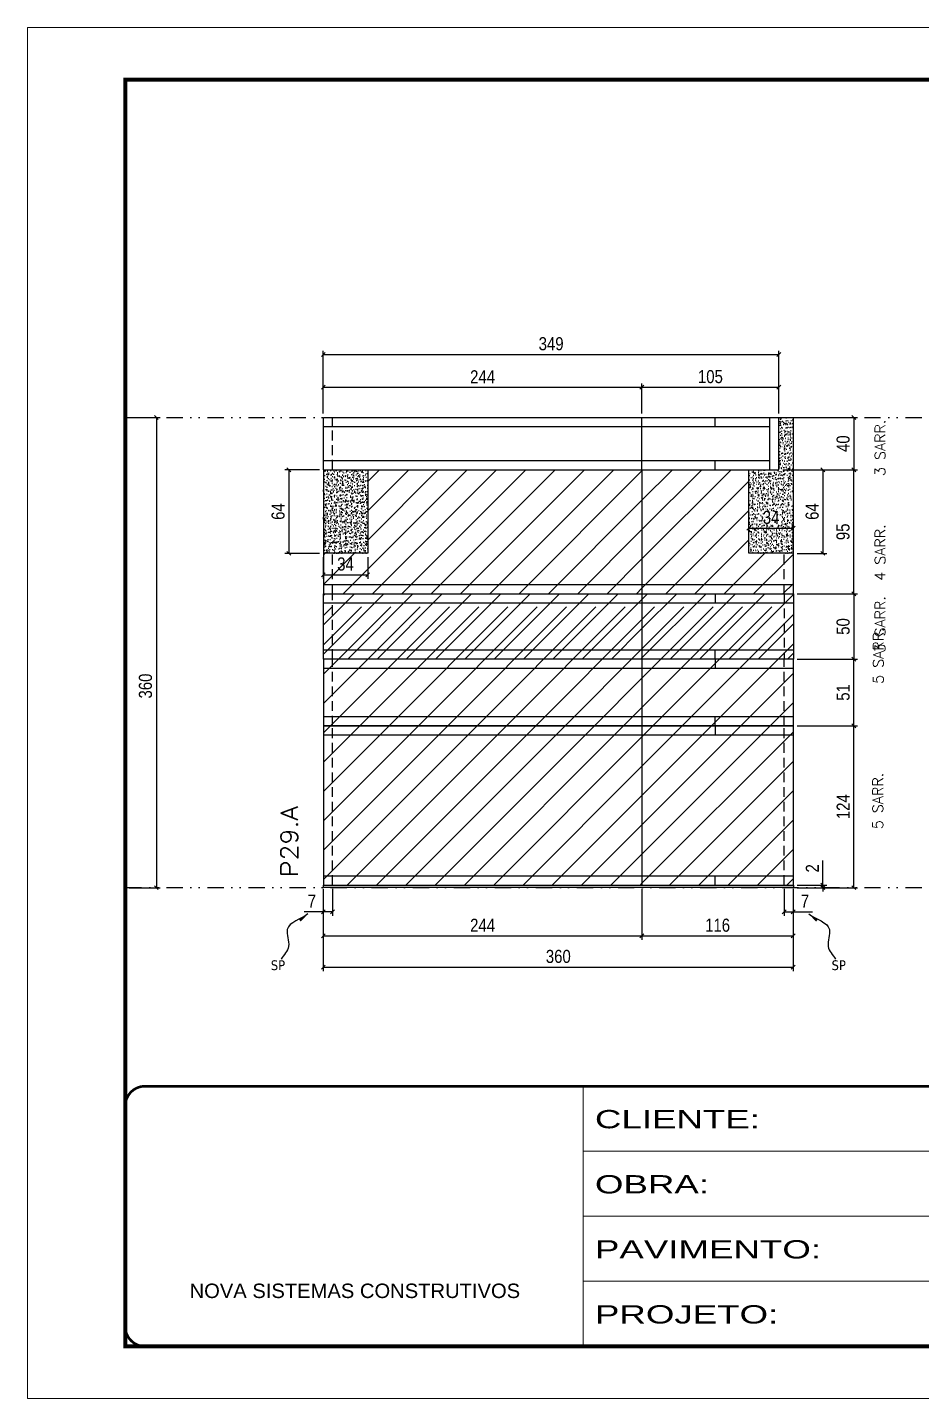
# Model space of a CAD drawing. Extents: x 2949 to 9203, y -16089 to 12527.
# Drawn here: x 6119 to 6804, y -8049 to -6999 of the extents above; entities that cross this region are included whole.
import ezdxf

# ---------------------------------------------------------------- set-up
doc = ezdxf.new("R2010")
doc.units = 0
for name, pattern in [('CONTINUO', [0]), ('DASHED', [0.75, 0.5, -0.25]), ('DIVIDE2', [0.625, 0.25, -0.125, 0, -0.125, 0, -0.125]), ('HIDDEN', [0.375, 0.25, -0.125])]:
    doc.linetypes.add(name, pattern=pattern)
for name, color, linetype in [('COTA', 241, 'Continuous'), ('cotas', 4, 'Continuous'), ('Nível', 160, 'Continuous'), ('Painéis', 200, 'Continuous'), ('SARR_2.2x7', 40, 'Continuous'), ('Sarrafo de Pressão', 42, 'HIDDEN'), ('texto', 7, 'Continuous')]:
    doc.layers.add(name, color=color, linetype=linetype)
for name, color, linetype, lineweight in [('Folhas', 255, 'Continuous', 9), ('Hachura', 251, 'Continuous', 9), ('SARRAFO DE PRESSAO', 251, 'DASHED', 9), ('Texto Seção', 7, 'Continuous', 15)]:
    doc.layers.add(name, color=color, linetype=linetype, lineweight=lineweight)
doc.styles.add('ARIAL', font='arial.ttf')
doc.styles.add('COTA TECNICA', font='techl___.ttf', dxfattribs={"height": 10})
doc.styles.add('COTA TECNICA-50', font='techl___.ttf', dxfattribs={"height": 10})
doc.styles.add('REGUA-120', font='ROMANS.shx', dxfattribs={"height": 15})
doc.styles.add('ROMANS', font='romans.shx')
doc.styles.get("Standard").update_dxf_attribs({"font": 'arial.ttf'})
doc.styles.add('Tecnologia', font='')
doc.styles.get('Tecnologia').set_extended_font_data('Forgotten Futurist')
doc.dimstyles.new('COTA PAINEL-50', dxfattribs={"dimtxt": 10, "dimasz": 3, "dimexe": 3, "dimexo": 3, "dimgap": 3, "dimtad": 1, "dimdec": 1, "dimzin": 12, "dimdsep": 46, "dimtxsty": 'COTA TECNICA-50', "dimblk1": 'OBLIQUE', "dimblk2": 'OBLIQUE', "dimsah": 1, "dimcen": 0.9, "dimclrd": 4, "dimclre": 4, "dimclrt": 240, "dimadec": 1, "dimazin": 3, "dimtfac": 1, "dimtdec": 1, "dimtmove": 0, "dimatfit": 3, "dimfxl": 1, "dimtolj": 1, "dimtzin": 12, "dimarcsym": 0})
doc.dimstyles.new('PAINEL', dxfattribs={"dimtxt": 10, "dimasz": 3, "dimexe": 3, "dimexo": 3, "dimgap": 3, "dimtad": 1, "dimdec": 1, "dimzin": 12, "dimdsep": 46, "dimtxsty": 'COTA TECNICA', "dimblk1": 'OBLIQUE', "dimblk2": 'OBLIQUE', "dimsah": 1, "dimcen": 0.9, "dimclrd": 4, "dimclre": 4, "dimclrt": 240, "dimadec": 1, "dimazin": 3, "dimtfac": 1, "dimtdec": 1, "dimtmove": 0, "dimatfit": 3, "dimfxl": 1, "dimtolj": 1, "dimtzin": 12, "dimarcsym": 0})
doc.dimstyles.get("Standard").update_dxf_attribs({"dimtxt": 0.18, "dimasz": 0.18, "dimexe": 0.18, "dimexo": 0.0625, "dimgap": 0.09, "dimtad": 0, "dimtih": 1, "dimtoh": 1, "dimdec": 4, "dimzin": 0, "dimdsep": 46, "dimtxsty": 'Standard', "dimcen": 0.09, "dimadec": 0, "dimazin": 0, "dimtfac": 1, "dimtdec": 4, "dimtofl": 0, "dimtmove": 0, "dimatfit": 3, "dimfxl": 1, "dimtolj": 1, "dimtzin": 0, "dimarcsym": 0})
pattern_1 = [(45, (-122901.967, -37644.947), (-11.2253202, 11.2253202), [])]
pattern_2 = [(45, (-122901.967, -37665.947), (-11.2253202, 11.2253202), [])]
pattern_3 = [(45, (0, -40), (-11.22532, 11.22532), [])]

# ---------------------------------------------------------------- blocks, each defined once
blk = doc.blocks.new('9999999999')
at = {"color": 30, "linetype": 'CONTINUO'}
for p, q in [((98564.6, 34230.2), (98564.6, 34429.4)), ((98564.6, 34379.6), (99584, 34379.6)), ((98564.6, 34329.8), (99488, 34329.8)), ((98564.6, 34280), (99488, 34280))]:
    blk.add_line(p, q, dxfattribs=at)
at = {"color": 30, "linetype": 'CONTINUO', "const_width": 2}
blk.add_lwpolyline([(99584, 34230.2), (99584, 34414.4, 0.414214), (99569, 34429.4), (98229, 34429.4, 0.414214), (98214, 34414.4), (98214, 34245.2, 0.414214), (98229, 34230.2), (99584, 34230.2)], format="xyb", dxfattribs=at)
at = {"layer": 'Folhas'}
blk.add_lwpolyline([(98139, 34190.2), (99624, 34190.2), (99624, 35240.2), (98139, 35240.2)], close=True, dxfattribs=at)
at = {"layer": 'Folhas', "color": 30, "const_width": 3}
blk.add_lwpolyline([(98214, 34230.2), (99584, 34230.2), (99584, 35200.2), (98214, 35200.2)], close=True, dxfattribs=at)
at = {"color": 7, "linetype": 'Continuous', "ltscale": 5, "style": 'ARIAL'}
blk.add_text('NOVA SISTEMAS CONSTRUTIVOS', height=11.059, dxfattribs=at).set_placement((98263.2, 34267.2))
at = {"layer": 'Folhas', "color": 7, "style": 'Tecnologia', "width": 1.5}
for s, p in [('CLIENTE:', (98573.7, 34397.2)), ('OBRA:', (98573.7, 34347.3)), ('PAVIMENTO:', (98573.7, 34297.5)), ('PROJETO:', (98573.7, 34247.7))]:
    blk.add_text(s, height=14, dxfattribs=at).set_placement(p)
blk = doc.blocks.new('_Oblique')
at = {"color": 0, "linetype": 'ByBlock', "lineweight": -2}
blk.add_line((-0.5, -0.5), (0.5, 0.5), dxfattribs=at)
blk = doc.blocks.new('*D2416')
at = {"layer": 'cotas', "color": 4, "linetype": 'ByBlock', "lineweight": -2, "transparency": 16777216}
for p, q in [((6197, -7297.8), (6220.8, -7297.8)), ((6217.8, -7297.8), (6217.8, -7657.8)), ((6197, -7657.8), (6220.8, -7657.8))]:
    blk.add_line(p, q, dxfattribs=at)
at = {"layer": 'Defpoints', "color": 0, "linetype": 'ByBlock', "transparency": 16777216}
for p in [(6194, -7297.8), (6194, -7657.8), (6217.8, -7657.8)]:
    blk.add_point(p, dxfattribs=at)
at = {"layer": 'cotas', "color": 4, "linetype": 'ByBlock', "lineweight": -2, "transparency": 16777216, "xscale": 3, "yscale": 3, "zscale": 3}
for p, rotation in [((6217.8, -7297.8), 90), ((6217.8, -7657.8), 270)]:
    blk.add_blockref('_Oblique', p, dxfattribs=dict(at, rotation=rotation))
at = {"layer": 'cotas', "color": 240, "linetype": 'ByBlock', "transparency": 16777216, "insert": (6209.5, -7503.4), "char_height": 10, "attachment_point": 5, "rotation": 90, "style": 'COTA TECNICA'}
blk.add_mtext('\\A1;360', dxfattribs=at)
blk = doc.blocks.new('*D2417')
at = {"layer": 'COTA', "color": 4, "lineweight": -2, "transparency": 16777216}
for p, q in [((6345.7, -7658.8), (6345.7, -7721.7)), ((6705.7, -7658.8), (6705.7, -7721.7)), ((6345.7, -7718.7), (6705.7, -7718.7))]:
    blk.add_line(p, q, dxfattribs=at)
at = {"layer": 'Defpoints', "color": 0, "transparency": 16777216}
for p in [(6345.7, -7655.8), (6705.7, -7655.8), (6705.7, -7718.7)]:
    blk.add_point(p, dxfattribs=at)
at = {"layer": 'COTA', "color": 4, "lineweight": -2, "transparency": 16777216, "xscale": 3, "yscale": 3, "zscale": 3, "rotation": 180}
blk.add_blockref('_Oblique', (6345.7, -7718.7), dxfattribs=at)
at = {"layer": 'COTA', "color": 4, "lineweight": -2, "transparency": 16777216, "xscale": 3, "yscale": 3, "zscale": 3}
blk.add_blockref('_Oblique', (6705.7, -7718.7), dxfattribs=at)
at = {"layer": 'COTA', "color": 240, "transparency": 16777216, "insert": (6525.7, -7710.5), "char_height": 10, "attachment_point": 5, "style": 'COTA TECNICA'}
blk.add_mtext('\\A1;360', dxfattribs=at)
blk = doc.blocks.new('*D2418')
at = {"layer": 'COTA', "color": 4, "lineweight": -2, "transparency": 16777216}
for p, q in [((6345.7, -7660.8), (6345.7, -7679.3)), ((6352.7, -7658.8), (6352.7, -7679.3)), ((6345.7, -7676.3), (6331, -7676.3)), ((6352.7, -7676.3), (6345.7, -7676.3))]:
    blk.add_line(p, q, dxfattribs=at)
at = {"layer": 'Defpoints', "color": 0, "transparency": 16777216}
for p in [(6345.7, -7657.8), (6352.7, -7655.8), (6345.7, -7676.3)]:
    blk.add_point(p, dxfattribs=at)
at = {"layer": 'COTA', "color": 4, "lineweight": -2, "transparency": 16777216, "xscale": 3, "yscale": 3, "zscale": 3, "rotation": 180}
blk.add_blockref('_Oblique', (6345.7, -7676.3), dxfattribs=at)
at = {"layer": 'COTA', "color": 4, "lineweight": -2, "transparency": 16777216, "xscale": 3, "yscale": 3, "zscale": 3}
blk.add_blockref('_Oblique', (6352.7, -7676.3), dxfattribs=at)
at = {"layer": 'COTA', "color": 240, "transparency": 16777216, "insert": (6336.9, -7668.2), "char_height": 10, "attachment_point": 5, "style": 'COTA TECNICA-50'}
blk.add_mtext('\\A1;7', dxfattribs=at)
blk = doc.blocks.new('*D2419')
at = {"layer": 'COTA', "color": 4, "lineweight": -2, "transparency": 16777216}
for p, q in [((6698.7, -7658.8), (6698.7, -7679.3)), ((6705.7, -7660.8), (6705.7, -7679.3)), ((6698.7, -7676.3), (6705.7, -7676.3)), ((6705.7, -7676.3), (6720.5, -7676.3))]:
    blk.add_line(p, q, dxfattribs=at)
at = {"layer": 'Defpoints', "color": 0, "transparency": 16777216}
for p in [(6698.7, -7655.8), (6705.7, -7657.8), (6705.7, -7676.3)]:
    blk.add_point(p, dxfattribs=at)
at = {"layer": 'COTA', "color": 4, "lineweight": -2, "transparency": 16777216, "xscale": 3, "yscale": 3, "zscale": 3, "rotation": 180}
blk.add_blockref('_Oblique', (6698.7, -7676.3), dxfattribs=at)
at = {"layer": 'COTA', "color": 4, "lineweight": -2, "transparency": 16777216, "xscale": 3, "yscale": 3, "zscale": 3}
blk.add_blockref('_Oblique', (6705.7, -7676.3), dxfattribs=at)
at = {"layer": 'COTA', "color": 240, "transparency": 16777216, "insert": (6714.6, -7668.2), "char_height": 10, "attachment_point": 5, "style": 'COTA TECNICA-50'}
blk.add_mtext('\\A1;7', dxfattribs=at)
blk = doc.blocks.new('*D2420')
at = {"layer": 'COTA', "color": 4, "lineweight": -2, "transparency": 16777216}
for p, q in [((6708.7, -7533.8), (6755, -7533.8)), ((6752, -7657.8), (6752, -7533.8)), ((6708.7, -7657.8), (6755, -7657.8))]:
    blk.add_line(p, q, dxfattribs=at)
at = {"layer": 'Defpoints', "color": 0, "transparency": 16777216}
for p in [(6705.7, -7533.8), (6752, -7533.8), (6705.7, -7657.8)]:
    blk.add_point(p, dxfattribs=at)
at = {"layer": 'COTA', "color": 4, "lineweight": -2, "transparency": 16777216, "xscale": 3, "yscale": 3, "zscale": 3}
for p, rotation in [((6752, -7533.8), 90), ((6752, -7657.8), 270)]:
    blk.add_blockref('_Oblique', p, dxfattribs=dict(at, rotation=rotation))
at = {"layer": 'COTA', "color": 240, "transparency": 16777216, "insert": (6743.9, -7595.8), "char_height": 10, "attachment_point": 5, "rotation": 90, "style": 'COTA TECNICA-50'}
blk.add_mtext('\\A1;124', dxfattribs=at)
blk = doc.blocks.new('*D2421')
at = {"layer": 'COTA', "color": 4, "lineweight": -2, "transparency": 16777216}
for p, q in [((6728.3, -7655.8), (6728.3, -7637)), ((6708.7, -7655.8), (6731.3, -7655.8)), ((6708.7, -7657.8), (6731.3, -7657.8)), ((6728.3, -7657.8), (6728.3, -7655.8)), ((6728.3, -7657.8), (6728.3, -7660.8))]:
    blk.add_line(p, q, dxfattribs=at)
at = {"layer": 'Defpoints', "color": 0, "transparency": 16777216}
for p in [(6705.7, -7655.8), (6705.7, -7657.8), (6728.3, -7657.8)]:
    blk.add_point(p, dxfattribs=at)
at = {"layer": 'COTA', "color": 4, "lineweight": -2, "transparency": 16777216, "xscale": 3, "yscale": 3, "zscale": 3}
for p, rotation in [((6728.3, -7655.8), 270), ((6728.3, -7657.8), 90)]:
    blk.add_blockref('_Oblique', p, dxfattribs=dict(at, rotation=rotation))
at = {"layer": 'COTA', "color": 240, "transparency": 16777216, "insert": (6720.3, -7643), "char_height": 10, "attachment_point": 5, "rotation": 90, "style": 'COTA TECNICA-50'}
blk.add_mtext('\\A1;2', dxfattribs=at)
blk = doc.blocks.new('*D2422')
at = {"layer": 'COTA', "color": 4, "linetype": 'ByBlock', "lineweight": -2, "transparency": 16777216}
for p, q in [((6708.7, -7482.8), (6755, -7482.8)), ((6752, -7533.8), (6752, -7482.8)), ((6708.7, -7533.8), (6755, -7533.8))]:
    blk.add_line(p, q, dxfattribs=at)
at = {"layer": 'Defpoints', "color": 0, "linetype": 'ByBlock', "transparency": 16777216}
for p in [(6705.7, -7482.8), (6752, -7482.8), (6705.7, -7533.8)]:
    blk.add_point(p, dxfattribs=at)
at = {"layer": 'COTA', "color": 4, "linetype": 'ByBlock', "lineweight": -2, "transparency": 16777216, "xscale": 3, "yscale": 3, "zscale": 3}
for p, rotation in [((6752, -7482.8), 90), ((6752, -7533.8), 270)]:
    blk.add_blockref('_Oblique', p, dxfattribs=dict(at, rotation=rotation))
at = {"layer": 'COTA', "color": 240, "linetype": 'ByBlock', "transparency": 16777216, "insert": (6743.9, -7508.3), "char_height": 10, "attachment_point": 5, "rotation": 90, "style": 'COTA TECNICA'}
blk.add_mtext('\\A1;51', dxfattribs=at)
blk = doc.blocks.new('*D2423')
at = {"layer": 'COTA', "color": 4, "linetype": 'ByBlock', "lineweight": -2, "transparency": 16777216}
for p, q in [((6708.7, -7337.8), (6731.3, -7337.8)), ((6728.3, -7337.8), (6728.3, -7401.8)), ((6708.7, -7401.8), (6731.3, -7401.8))]:
    blk.add_line(p, q, dxfattribs=at)
at = {"layer": 'Defpoints', "color": 0, "linetype": 'ByBlock', "transparency": 16777216}
for p in [(6705.7, -7337.8), (6705.7, -7401.8), (6728.3, -7401.8)]:
    blk.add_point(p, dxfattribs=at)
at = {"layer": 'COTA', "color": 4, "linetype": 'ByBlock', "lineweight": -2, "transparency": 16777216, "xscale": 3, "yscale": 3, "zscale": 3}
for p, rotation in [((6728.3, -7337.8), 90), ((6728.3, -7401.8), 270)]:
    blk.add_blockref('_Oblique', p, dxfattribs=dict(at, rotation=rotation))
at = {"layer": 'COTA', "color": 240, "linetype": 'ByBlock', "transparency": 16777216, "insert": (6720.2, -7369.8), "char_height": 10, "attachment_point": 5, "rotation": 90, "style": 'COTA TECNICA'}
blk.add_mtext('\\A1;64', dxfattribs=at)
blk = doc.blocks.new('*D2451')
at = {"layer": 'COTA', "color": 4, "linetype": 'ByBlock', "lineweight": -2, "transparency": 16777216}
for p, q in [((6708.7, -7337.8), (6755, -7337.8)), ((6752, -7432.8), (6752, -7337.8)), ((6708.7, -7432.8), (6755, -7432.8))]:
    blk.add_line(p, q, dxfattribs=at)
at = {"layer": 'Defpoints', "color": 0, "linetype": 'ByBlock', "transparency": 16777216}
for p in [(6705.7, -7337.8), (6752, -7337.8), (6705.7, -7432.8)]:
    blk.add_point(p, dxfattribs=at)
at = {"layer": 'COTA', "color": 4, "linetype": 'ByBlock', "lineweight": -2, "transparency": 16777216, "xscale": 3, "yscale": 3, "zscale": 3}
for p, rotation in [((6752, -7337.8), 90), ((6752, -7432.8), 270)]:
    blk.add_blockref('_Oblique', p, dxfattribs=dict(at, rotation=rotation))
at = {"layer": 'COTA', "color": 240, "linetype": 'ByBlock', "transparency": 16777216, "insert": (6743.8, -7385.3), "char_height": 10, "attachment_point": 5, "rotation": 90, "style": 'COTA TECNICA'}
blk.add_mtext('\\A1;95', dxfattribs=at)
blk = doc.blocks.new('*D2452')
at = {"layer": 'COTA', "color": 4, "linetype": 'ByBlock', "lineweight": -2, "transparency": 16777216}
for p, q in [((6342.7, -7337.8), (6316.2, -7337.8)), ((6319.2, -7337.8), (6319.2, -7401.8)), ((6342.7, -7401.8), (6316.2, -7401.8))]:
    blk.add_line(p, q, dxfattribs=at)
at = {"layer": 'Defpoints', "color": 0, "linetype": 'ByBlock', "transparency": 16777216}
for p in [(6345.7, -7337.8), (6319.2, -7401.8), (6345.7, -7401.8)]:
    blk.add_point(p, dxfattribs=at)
at = {"layer": 'COTA', "color": 4, "linetype": 'ByBlock', "lineweight": -2, "transparency": 16777216, "xscale": 3, "yscale": 3, "zscale": 3}
for p, rotation in [((6319.2, -7337.8), 90), ((6319.2, -7401.8), 270)]:
    blk.add_blockref('_Oblique', p, dxfattribs=dict(at, rotation=rotation))
at = {"layer": 'COTA', "color": 240, "linetype": 'ByBlock', "transparency": 16777216, "insert": (6311.1, -7369.8), "char_height": 10, "attachment_point": 5, "rotation": 90, "style": 'COTA TECNICA'}
blk.add_mtext('\\A1;64', dxfattribs=at)
blk = doc.blocks.new('*D2463')
at = {"layer": 'COTA', "color": 4, "linetype": 'ByBlock', "lineweight": -2, "transparency": 16777216}
for p, q in [((6345.7, -7658.8), (6345.7, -7697.7)), ((6589.7, -7658.8), (6589.7, -7697.7)), ((6345.7, -7694.7), (6589.7, -7694.7))]:
    blk.add_line(p, q, dxfattribs=at)
at = {"layer": 'Defpoints', "color": 0, "linetype": 'ByBlock', "transparency": 16777216}
for p in [(6345.7, -7655.8), (6589.7, -7655.8), (6589.7, -7694.7)]:
    blk.add_point(p, dxfattribs=at)
at = {"layer": 'COTA', "color": 4, "linetype": 'ByBlock', "lineweight": -2, "transparency": 16777216, "xscale": 3, "yscale": 3, "zscale": 3, "rotation": 180}
blk.add_blockref('_Oblique', (6345.7, -7694.7), dxfattribs=at)
at = {"layer": 'COTA', "color": 4, "linetype": 'ByBlock', "lineweight": -2, "transparency": 16777216, "xscale": 3, "yscale": 3, "zscale": 3}
blk.add_blockref('_Oblique', (6589.7, -7694.7), dxfattribs=at)
at = {"layer": 'COTA', "color": 240, "linetype": 'ByBlock', "transparency": 16777216, "insert": (6467.7, -7686.6), "char_height": 10, "attachment_point": 5, "style": 'COTA TECNICA'}
blk.add_mtext('\\A1;244', dxfattribs=at)
blk = doc.blocks.new('*D2464')
at = {"layer": 'COTA', "color": 4, "linetype": 'ByBlock', "lineweight": -2, "transparency": 16777216}
for p, q in [((6589.7, -7658.8), (6589.7, -7697.7)), ((6705.7, -7658.8), (6705.7, -7697.7)), ((6589.7, -7694.7), (6705.7, -7694.7))]:
    blk.add_line(p, q, dxfattribs=at)
at = {"layer": 'Defpoints', "color": 0, "linetype": 'ByBlock', "transparency": 16777216}
for p in [(6589.7, -7655.8), (6705.7, -7655.8), (6705.7, -7694.7)]:
    blk.add_point(p, dxfattribs=at)
at = {"layer": 'COTA', "color": 4, "linetype": 'ByBlock', "lineweight": -2, "transparency": 16777216, "xscale": 3, "yscale": 3, "zscale": 3, "rotation": 180}
blk.add_blockref('_Oblique', (6589.7, -7694.7), dxfattribs=at)
at = {"layer": 'COTA', "color": 4, "linetype": 'ByBlock', "lineweight": -2, "transparency": 16777216, "xscale": 3, "yscale": 3, "zscale": 3}
blk.add_blockref('_Oblique', (6705.7, -7694.7), dxfattribs=at)
at = {"layer": 'COTA', "color": 240, "linetype": 'ByBlock', "transparency": 16777216, "insert": (6647.7, -7686.6), "char_height": 10, "attachment_point": 5, "style": 'COTA TECNICA'}
blk.add_mtext('\\A1;116', dxfattribs=at)
blk = doc.blocks.new('*D2433')
at = {"layer": 'COTA', "color": 4, "linetype": 'ByBlock', "lineweight": -2, "transparency": 16777216}
for p, q in [((6671.7, -7398.8), (6671.7, -7379.5)), ((6705.7, -7398.8), (6705.7, -7379.5)), ((6671.7, -7382.5), (6705.7, -7382.5))]:
    blk.add_line(p, q, dxfattribs=at)
at = {"layer": 'Defpoints', "color": 0, "linetype": 'ByBlock', "transparency": 16777216}
for p in [(6705.7, -7382.5), (6671.7, -7401.8), (6705.7, -7401.8)]:
    blk.add_point(p, dxfattribs=at)
at = {"layer": 'COTA', "color": 4, "linetype": 'ByBlock', "lineweight": -2, "transparency": 16777216, "xscale": 3, "yscale": 3, "zscale": 3, "rotation": 180}
blk.add_blockref('_Oblique', (6671.7, -7382.5), dxfattribs=at)
at = {"layer": 'COTA', "color": 4, "linetype": 'ByBlock', "lineweight": -2, "transparency": 16777216, "xscale": 3, "yscale": 3, "zscale": 3}
blk.add_blockref('_Oblique', (6705.7, -7382.5), dxfattribs=at)
at = {"layer": 'COTA', "color": 240, "linetype": 'ByBlock', "transparency": 16777216, "insert": (6688.7, -7374.3), "char_height": 10, "attachment_point": 5, "style": 'COTA TECNICA'}
blk.add_mtext('\\A1;34', dxfattribs=at)
blk = doc.blocks.new('*D2459')
at = {"layer": 'COTA', "color": 4, "lineweight": -2, "transparency": 16777216}
for p, q in [((6708.7, -7432.8), (6755, -7432.8)), ((6752, -7432.8), (6752, -7482.8)), ((6708.7, -7482.8), (6755, -7482.8))]:
    blk.add_line(p, q, dxfattribs=at)
at = {"layer": 'Defpoints', "color": 0, "transparency": 16777216}
for p in [(6705.7, -7432.8), (6705.7, -7482.8), (6752, -7482.8)]:
    blk.add_point(p, dxfattribs=at)
at = {"layer": 'COTA', "color": 4, "lineweight": -2, "transparency": 16777216, "xscale": 3, "yscale": 3, "zscale": 3}
for p, rotation in [((6752, -7432.8), 90), ((6752, -7482.8), 270)]:
    blk.add_blockref('_Oblique', p, dxfattribs=dict(at, rotation=rotation))
at = {"layer": 'COTA', "color": 240, "transparency": 16777216, "insert": (6743.9, -7457.8), "char_height": 10, "attachment_point": 5, "rotation": 90, "style": 'COTA TECNICA'}
blk.add_mtext('\\A1;50', dxfattribs=at)
blk = doc.blocks.new('*D3342')
at = {"layer": 'COTA', "color": 4, "lineweight": -2, "transparency": 16777216}
for p, q in [((6708.7, -7297.8), (6755, -7297.8)), ((6752, -7297.8), (6752, -7337.8)), ((6697.7, -7337.8), (6755, -7337.8))]:
    blk.add_line(p, q, dxfattribs=at)
at = {"layer": 'Defpoints', "color": 0, "transparency": 16777216}
for p in [(6705.7, -7297.8), (6694.7, -7337.8), (6752, -7337.8)]:
    blk.add_point(p, dxfattribs=at)
at = {"layer": 'COTA', "color": 4, "lineweight": -2, "transparency": 16777216, "xscale": 3, "yscale": 3, "zscale": 3}
for p, rotation in [((6752, -7297.8), 90), ((6752, -7337.8), 270)]:
    blk.add_blockref('_Oblique', p, dxfattribs=dict(at, rotation=rotation))
at = {"layer": 'COTA', "color": 240, "transparency": 16777216, "insert": (6743.9, -7317.8), "char_height": 10, "attachment_point": 5, "rotation": 90, "style": 'COTA TECNICA-50'}
blk.add_mtext('\\A1;40', dxfattribs=at)
blk = doc.blocks.new('*D3343')
at = {"layer": 'COTA', "color": 4, "lineweight": -2, "transparency": 16777216}
for p, q in [((6345.7, -7404.8), (6345.7, -7421.2)), ((6379.7, -7404.8), (6379.7, -7421.2)), ((6345.7, -7418.2), (6379.7, -7418.2))]:
    blk.add_line(p, q, dxfattribs=at)
at = {"layer": 'Defpoints', "color": 0, "transparency": 16777216}
for p in [(6345.7, -7401.8), (6379.7, -7401.8), (6379.7, -7418.2)]:
    blk.add_point(p, dxfattribs=at)
at = {"layer": 'COTA', "color": 4, "lineweight": -2, "transparency": 16777216, "xscale": 3, "yscale": 3, "zscale": 3, "rotation": 180}
blk.add_blockref('_Oblique', (6345.7, -7418.2), dxfattribs=at)
at = {"layer": 'COTA', "color": 4, "lineweight": -2, "transparency": 16777216, "xscale": 3, "yscale": 3, "zscale": 3}
blk.add_blockref('_Oblique', (6379.7, -7418.2), dxfattribs=at)
at = {"layer": 'COTA', "color": 240, "transparency": 16777216, "insert": (6362.7, -7410), "char_height": 10, "attachment_point": 5, "style": 'COTA TECNICA-50'}
blk.add_mtext('\\A1;34', dxfattribs=at)
blk = doc.blocks.new('*D3344')
at = {"layer": 'COTA', "color": 4, "lineweight": -2, "transparency": 16777216}
for p, q in [((6589.7, -7294.8), (6589.7, -7271.6)), ((6589.7, -7274.6), (6694.7, -7274.6)), ((6694.7, -7294.8), (6694.7, -7271.6))]:
    blk.add_line(p, q, dxfattribs=at)
at = {"layer": 'Defpoints', "color": 0, "transparency": 16777216}
for p in [(6694.7, -7274.6), (6589.7, -7297.8), (6694.7, -7297.8)]:
    blk.add_point(p, dxfattribs=at)
at = {"layer": 'COTA', "color": 4, "lineweight": -2, "transparency": 16777216, "xscale": 3, "yscale": 3, "zscale": 3, "rotation": 180}
blk.add_blockref('_Oblique', (6589.7, -7274.6), dxfattribs=at)
at = {"layer": 'COTA', "color": 4, "lineweight": -2, "transparency": 16777216, "xscale": 3, "yscale": 3, "zscale": 3}
blk.add_blockref('_Oblique', (6694.7, -7274.6), dxfattribs=at)
at = {"layer": 'COTA', "color": 240, "transparency": 16777216, "insert": (6642.2, -7266.5), "char_height": 10, "attachment_point": 5, "style": 'COTA TECNICA-50'}
blk.add_mtext('\\A1;105', dxfattribs=at)
blk = doc.blocks.new('*D3345')
at = {"layer": 'COTA', "color": 4, "lineweight": -2, "transparency": 16777216}
for p, q in [((6345.7, -7294.8), (6345.7, -7271.6)), ((6345.7, -7274.6), (6589.7, -7274.6)), ((6589.7, -7294.8), (6589.7, -7271.6))]:
    blk.add_line(p, q, dxfattribs=at)
at = {"layer": 'Defpoints', "color": 0, "transparency": 16777216}
for p in [(6589.7, -7274.6), (6345.7, -7297.8), (6589.7, -7297.8)]:
    blk.add_point(p, dxfattribs=at)
at = {"layer": 'COTA', "color": 4, "lineweight": -2, "transparency": 16777216, "xscale": 3, "yscale": 3, "zscale": 3, "rotation": 180}
blk.add_blockref('_Oblique', (6345.7, -7274.6), dxfattribs=at)
at = {"layer": 'COTA', "color": 4, "lineweight": -2, "transparency": 16777216, "xscale": 3, "yscale": 3, "zscale": 3}
blk.add_blockref('_Oblique', (6589.7, -7274.6), dxfattribs=at)
at = {"layer": 'COTA', "color": 240, "transparency": 16777216, "insert": (6467.7, -7266.6), "char_height": 10, "attachment_point": 5, "style": 'COTA TECNICA-50'}
blk.add_mtext('\\A1;244', dxfattribs=at)
blk = doc.blocks.new('*D3346')
at = {"layer": 'COTA', "color": 4, "lineweight": -2, "transparency": 16777216}
for p, q in [((6345.7, -7294.8), (6345.7, -7246.6)), ((6345.7, -7249.6), (6694.7, -7249.6)), ((6694.7, -7294.8), (6694.7, -7246.6))]:
    blk.add_line(p, q, dxfattribs=at)
at = {"layer": 'Defpoints', "color": 0, "transparency": 16777216}
for p in [(6694.7, -7249.6), (6345.7, -7297.8), (6694.7, -7297.8)]:
    blk.add_point(p, dxfattribs=at)
at = {"layer": 'COTA', "color": 4, "lineweight": -2, "transparency": 16777216, "xscale": 3, "yscale": 3, "zscale": 3, "rotation": 180}
blk.add_blockref('_Oblique', (6345.7, -7249.6), dxfattribs=at)
at = {"layer": 'COTA', "color": 4, "lineweight": -2, "transparency": 16777216, "xscale": 3, "yscale": 3, "zscale": 3}
blk.add_blockref('_Oblique', (6694.7, -7249.6), dxfattribs=at)
at = {"layer": 'COTA', "color": 240, "transparency": 16777216, "insert": (6520.2, -7241.3), "char_height": 10, "attachment_point": 5, "style": 'COTA TECNICA-50'}
blk.add_mtext('\\A1;349', dxfattribs=at)

msp = doc.modelspace()

# ---------------------------------------------------------------- hatches: boundary and pattern name
at = {"layer": 'COTA', "linetype": 'ByBlock'}
h = msp.add_hatch(dxfattribs=at)
h.set_pattern_fill('AR-CONC', color=256, scale=0.03)
h.set_pattern_definition([(50, (0, -40), (5.46554, -0.4781726), [0.5715, -6.2865]), (355, (0, -40), (-1.0573026, 5.7317054), [0.4572, -5.0292175]), (100.451445, (0.4555, -40.04), (4.4082374, 5.2535326), [0.4857003, -5.3427073]), (46.1842, (0, -38.476), (8.132371, -1.26127), [0.85725, -9.42975]), (96.63556, (0.678, -38.581), (7.122124, 7.422784), [0.728551, -8.014068]), (351.18415, (0, -38.476), (7.122124, 7.422784), [0.685799, -7.543792]), (21, (0.762, -38.857), (4.5484317, -3.067956), [0.5715, -6.2865]), (326, (0.762, -38.857), (1.854061, 5.525639), [0.4572, -5.0292]), (71.451445, (1.141, -39.1127), (6.4024926, 2.457683), [0.4857003, -5.342698]), (37.5, (0, -40), (0.0926581, 2.53665117), [0, -4.96824, 0, -5.1054, 0, -5.04825]), (7.5, (0, -40), (2.0045899, 3.00541724), [0, -2.91084, 0, -4.85394, 0, -1.92405]), (327.5, (-1.6993, -40), (4.06771786, -0.1718623), [0, -1.905, 0, -5.9436, 0, -7.8867]), (317.5, (-2.4613, -40), (4.4438754, 0.7627947), [0, -2.4765, 0, -3.94716, 0, -5.6007])])
h.paths.add_polyline_path([(6705.74, -7297.76), (6694.74, -7297.76), (6694.74, -7337.76), (6671.74, -7337.76), (6671.74, -7401.76), (6705.74, -7401.76)])
h.paths.add_polyline_path([(6677.96, -7384.02), (6699.85, -7384.02), (6699.85, -7363.44), (6677.96, -7363.44)], flags=24)
h = msp.add_hatch(dxfattribs=at)
h.set_pattern_fill('AR-CONC', color=256, scale=0.03)
h.set_pattern_definition([(50, (-122901.9665, -38819.522), (5.46554007, -0.47817257), [0.5715, -6.2865]), (355, (-122901.9665, -38819.522), (-1.05730264, 5.73170536), [0.4572, -5.02921753]), (100.4514447, (-122901.511, -38819.562), (4.40823741, 5.25353256), [0.48570026, -5.34270734]), (46.1842, (-122901.9665, -38817.998), (8.13237123, -1.26126984), [0.85725, -9.42975]), (96.6355576, (-122901.289, -38818.103), (7.122124, 7.42278374), [0.7285507, -8.01406824]), (351.184151, (-122901.9665, -38817.998), (7.122124, 7.42278374), [0.685799, -7.54379196]), (21, (-122901.2045, -38818.379), (4.54843174, -3.06795595), [0.5715, -6.2865]), (326, (-122901.2045, -38818.379), (1.85406085, 5.52563898), [0.4572, -5.0292]), (71.451445, (-122900.8255, -38818.6347), (6.40249258, 2.45768307), [0.48570026, -5.34269813]), (37.5, (-122901.9665, -38819.522), (0.092658098, 2.536651166), [0, -4.96824, 0, -5.1054, 0, -5.04825]), (7.5, (-122901.9665, -38819.522), (2.004589875, 3.005417245), [0, -2.91084, 0, -4.85394, 0, -1.92405]), (327.5, (-122903.6658, -38819.522), (4.067717855, -0.17186232), [0, -1.905, 0, -5.9436, 0, -7.8867]), (317.5, (-122904.4278, -38819.522), (4.44387544, 0.76279473), [0, -2.4765, 0, -3.94716, 0, -5.6007])])
h.paths.add_polyline_path([(6379.74, -7337.76), (6345.74, -7337.76), (6345.74, -7401.76), (6379.74, -7401.76)])
at = {"layer": 'Hachura', "linetype": 'ByBlock'}
h = msp.add_hatch(dxfattribs=at)
h.set_pattern_fill('ANSI31', color=256, scale=5)
h.set_pattern_definition(pattern_2)
h.paths.add_polyline_path([(6589.74, -7432.76), (6589.74, -7337.76), (6379.74, -7337.76), (6379.74, -7401.76), (6345.74, -7401.76), (6345.74, -7432.76)])
h = msp.add_hatch(dxfattribs=at)
h.set_pattern_fill('ANSI31', color=256, scale=5)
h.set_pattern_definition(pattern_2)
h.paths.add_polyline_path([(6671.74, -7337.76), (6589.74, -7337.76), (6589.74, -7432.76), (6705.74, -7432.76), (6705.74, -7401.76), (6671.74, -7401.76)])
at = {"layer": 'Hachura'}
h = msp.add_hatch(dxfattribs=at)
h.set_pattern_fill('ANSI31', color=256, scale=5)
h.set_pattern_definition(pattern_3)
h.paths.add_polyline_path([(6589.74, -7482.76), (6589.74, -7432.76), (6345.74, -7432.76), (6345.74, -7482.76)])
h = msp.add_hatch(dxfattribs=at)
h.set_pattern_fill('ANSI31', color=256, scale=5)
h.set_pattern_definition(pattern_3)
h.paths.add_polyline_path([(6589.74, -7432.76), (6589.74, -7482.76), (6705.74, -7482.76), (6705.74, -7432.76)])
at = {"layer": 'Hachura', "linetype": 'ByBlock'}
h = msp.add_hatch(dxfattribs=at)
h.set_pattern_fill('ANSI31', color=256, scale=5)
h.set_pattern_definition(pattern_1)
h.paths.add_polyline_path([(6345.74, -7442.76), (6345.74, -7533.76), (6589.74, -7533.76), (6589.74, -7442.76)])
h = msp.add_hatch(dxfattribs=at)
h.set_pattern_fill('ANSI31', color=256, scale=5)
h.set_pattern_definition(pattern_1)
h.paths.add_polyline_path([(6589.74, -7442.76), (6589.74, -7533.76), (6705.74, -7533.76), (6705.74, -7442.76)])
h = msp.add_hatch(dxfattribs=at)
h.set_pattern_fill('ANSI31', color=256, scale=5)
h.set_pattern_definition(pattern_1)
h.paths.add_polyline_path([(6345.74, -7533.76), (6345.74, -7655.76), (6589.74, -7655.76), (6589.74, -7533.76)])
h = msp.add_hatch(dxfattribs=at)
h.set_pattern_fill('ANSI31', color=256, scale=5)
h.set_pattern_definition(pattern_1)
h.paths.add_polyline_path([(6705.74, -7533.76), (6589.74, -7533.76), (6589.74, -7655.76), (6705.74, -7655.76)])

# ---------------------------------------------------------------- linework, layer by layer
at = {"layer": 'COTA', "linetype": 'ByBlock'}
for p, q in [((6694.74, -7297.76), (6705.74, -7297.76)), ((6705.74, -7401.76), (6705.74, -7297.76)), ((6345.74, -7337.76), (6345.74, -7401.76)), ((6345.74, -7337.76), (6379.74, -7337.76))]:
    msp.add_line(p, q, dxfattribs=at)
at = {"layer": 'Nível', "color": 4, "linetype": 'DIVIDE2', "ltscale": 50}
for p, q in [((6194.03, -7297.76), (7564.03, -7297.76)), ((6194.03, -7657.76), (7564.03, -7657.76))]:
    msp.add_line(p, q, dxfattribs=at)
at = {"layer": 'Painéis'}
for p, q in [((6345.74, -7337.76), (6345.74, -7297.76)), ((6345.74, -7297.76), (6589.74, -7297.76)), ((6589.74, -7337.76), (6589.74, -7297.76)), ((6589.74, -7297.76), (6694.74, -7297.76)), ((6694.74, -7337.76), (6694.74, -7297.76)), ((6345.74, -7337.76), (6694.74, -7337.76)), ((6379.74, -7337.76), (6379.74, -7401.76)), ((6589.74, -7337.76), (6589.74, -7655.76)), ((6671.74, -7401.76), (6671.74, -7337.76)), ((6379.74, -7401.76), (6345.74, -7401.76)), ((6345.74, -7401.76), (6345.74, -7432.76)), ((6705.74, -7401.76), (6671.74, -7401.76)), ((6705.74, -7432.76), (6705.74, -7401.76)), ((6345.74, -7432.76), (6705.74, -7432.76)), ((6345.74, -7432.76), (6705.74, -7432.76)), ((6345.74, -7482.76), (6345.74, -7432.76)), ((6705.74, -7432.76), (6705.74, -7482.76)), ((6345.74, -7482.76), (6345.74, -7533.76)), ((6705.74, -7482.76), (6345.74, -7482.76)), ((6705.74, -7533.76), (6705.74, -7482.76)), ((6705.74, -7533.76), (6345.74, -7533.76)), ((6345.74, -7533.76), (6345.74, -7655.76)), ((6345.74, -7533.76), (6705.74, -7533.76)), ((6705.74, -7655.76), (6705.74, -7533.76)), ((6345.74, -7655.76), (6705.74, -7655.76))]:
    msp.add_line(p, q, dxfattribs=at)
msp.add_lwpolyline([(6345.74, -7655.76), (6705.74, -7655.76), (6705.74, -7657.76), (6345.74, -7657.76)], close=True, dxfattribs=at)
at = {"layer": 'SARR_2.2x7'}
for p, q in [((6345.74, -7304.76), (6645.74, -7304.76)), ((6645.74, -7304.76), (6645.74, -7297.76)), ((6645.74, -7304.76), (6687.74, -7304.76)), ((6687.74, -7337.76), (6687.74, -7297.76)), ((6345.74, -7330.76), (6645.74, -7330.76)), ((6645.74, -7337.76), (6645.74, -7330.76)), ((6645.74, -7330.76), (6687.74, -7330.76)), ((6345.74, -7425.76), (6589.74, -7425.76)), ((6589.74, -7425.76), (6705.74, -7425.76)), ((6645.74, -7432.76), (6645.74, -7439.76)), ((6345.74, -7439.76), (6645.74, -7439.76)), ((6645.74, -7439.76), (6705.74, -7439.76)), ((6345.74, -7475.76), (6645.74, -7475.76)), ((6645.74, -7482.76), (6645.74, -7475.76)), ((6645.74, -7475.76), (6705.74, -7475.76)), ((6645.74, -7482.76), (6645.74, -7489.76)), ((6345.74, -7489.76), (6645.74, -7489.76)), ((6645.74, -7489.76), (6705.74, -7489.76)), ((6345.74, -7526.76), (6645.74, -7526.76)), ((6645.74, -7526.76), (6705.74, -7526.76)), ((6645.74, -7533.76), (6645.74, -7526.76)), ((6645.74, -7533.76), (6645.74, -7540.76)), ((6345.74, -7540.76), (6645.74, -7540.76)), ((6645.74, -7540.76), (6705.74, -7540.76)), ((6345.74, -7648.76), (6645.74, -7648.76)), ((6645.74, -7648.76), (6705.74, -7648.76)), ((6645.74, -7655.76), (6645.74, -7648.76))]:
    msp.add_line(p, q, dxfattribs=at)
at = {"layer": 'Sarrafo de Pressão', "ltscale": 30}
for p, q in [((6352.74, -7337.76), (6352.74, -7297.76)), ((6352.74, -7432.76), (6352.74, -7401.76)), ((6698.74, -7432.76), (6698.74, -7401.76)), ((6352.74, -7482.76), (6352.74, -7432.76)), ((6698.74, -7432.76), (6698.74, -7482.76)), ((6352.74, -7533.76), (6352.74, -7482.76)), ((6698.74, -7533.76), (6698.74, -7482.76)), ((6352.74, -7655.76), (6352.74, -7533.76)), ((6698.74, -7655.76), (6698.74, -7533.76))]:
    msp.add_line(p, q, dxfattribs=at)

# ---------------------------------------------------------------- block references
at = {"layer": 'SARRAFO DE PRESSAO', "color": 6, "linetype": 'ByBlock'}
msp.add_blockref('9999999999', (-92019.94, -42239.25), dxfattribs=at)

# ---------------------------------------------------------------- texts
at = {"layer": 'texto', "color": 0, "char_height": 7.5, "attachment_point": 5}
for insert in [(6310.97, -7717.25), (6740.52, -7717.25)]:
    msp.add_mtext('{\\fTahoma|b0|i0|c0|p34;\\C4;SP}', dxfattribs=dict(at, insert=insert))
at = {"layer": 'Texto Seção', "linetype": 'Continuous', "style": 'ROMANS'}
for s, p in [('3 SARR.', (6776.18, -7342.61)), ('4 SARR.', (6776.18, -7422.82)), ('3 SARR.', (6776.18, -7477.8)), ('5 SARR.', (6774.88, -7501.73)), ('5 SARR.', (6774.46, -7613.04))]:
    msp.add_text(s, height=8, rotation=90, dxfattribs=at).set_placement(p)
at = {"layer": 'Texto Seção', "style": 'REGUA-120', "width": 1.1}
msp.add_text('P29.A', height=13, rotation=90, dxfattribs=at).set_placement((6326.12, -7649.86))

# ---------------------------------------------------------------- dimensions: what is measured, and where the dimension line sits
at = {"layer": 'COTA'}
for base, p1, p2, picture, middle in [((6694.74, -7249.58), (6345.74, -7297.76), (6694.74, -7297.76), '*D3346', (6520.24, -7241.33)), ((6589.74, -7274.63), (6345.74, -7297.76), (6589.74, -7297.76), '*D3345', (6467.74, -7266.56)), ((6694.74, -7274.63), (6589.74, -7297.76), (6694.74, -7297.76), '*D3344', (6642.24, -7266.52)), ((6379.74, -7418.21), (6345.74, -7401.76), (6379.74, -7401.76), '*D3343', (6362.74, -7409.99)), ((6705.74, -7676.27), (6698.74, -7655.76), (6705.74, -7657.76), '*D2419', (6714.61, -7668.2))]:
    dim = msp.add_linear_dim(base=base, p1=p1, p2=p2, dimstyle='COTA PAINEL-50', dxfattribs=at)
    dim.commit()
    dim.dimension.update_dxf_attribs({"geometry": picture, "text_midpoint": middle})
for base, p1, p2, angle, dimstyle, picture, middle in [((6751.98, -7337.76), (6705.74, -7297.76), (6694.74, -7337.76), 90, 'COTA PAINEL-50', '*D3342', (6743.88, -7317.76)), ((6751.98, -7482.76), (6705.74, -7432.76), (6705.74, -7482.76), 90, 'PAINEL', '*D2459', (6743.87, -7457.76)), ((6751.98, -7533.76), (6705.74, -7657.76), (6705.74, -7533.76), 90, 'COTA PAINEL-50', '*D2420', (6743.91, -7595.76)), ((6345.74, -7676.27), (6352.74, -7655.76), (6345.74, -7657.76), 180, 'COTA PAINEL-50', '*D2418', (6336.88, -7668.2))]:
    dim = msp.add_linear_dim(base=base, p1=p1, p2=p2, angle=angle, dimstyle=dimstyle, dxfattribs=at)
    dim.commit()
    dim.dimension.update_dxf_attribs({"geometry": picture, "text_midpoint": middle})
at = {"layer": 'COTA', "linetype": 'ByBlock'}
for base, p1, p2, picture, middle in [((6319.21, -7401.76), (6345.74, -7337.76), (6345.74, -7401.76), '*D2452', (6311.11, -7369.76)), ((6751.98, -7337.76), (6705.74, -7432.76), (6705.74, -7337.76), '*D2451', (6743.84, -7385.26))]:
    dim = msp.add_linear_dim(base=base, p1=p1, p2=p2, angle=90, dimstyle='PAINEL', dxfattribs=at)
    dim.commit()
    dim.dimension.update_dxf_attribs({"geometry": picture, "text_midpoint": middle})
dim = msp.add_linear_dim(base=(6728.27, -7401.76), p1=(6705.74, -7337.76), p2=(6705.74, -7401.76), angle=90, dimstyle='PAINEL', dxfattribs=at)
dim.commit()
dim.dimension.update_dxf_attribs({"geometry": '*D2423', "text_midpoint": (6728.27, -7369.76), "dimtype": 160})
for base, p1, p2, picture, middle in [((6705.74, -7382.53), (6671.74, -7401.76), (6705.74, -7401.76), '*D2433', (6688.74, -7374.31)), ((6589.74, -7694.66), (6345.74, -7655.76), (6589.74, -7655.76), '*D2463', (6467.74, -7686.59))]:
    dim = msp.add_linear_dim(base=base, p1=p1, p2=p2, dimstyle='PAINEL', dxfattribs=at)
    dim.commit()
    dim.dimension.update_dxf_attribs({"geometry": picture, "text_midpoint": middle})
dim = msp.add_linear_dim(base=(6751.98, -7482.76), p1=(6705.74, -7533.76), p2=(6705.74, -7482.76), angle=90, dimstyle='PAINEL', override={"dimtmove": 1}, dxfattribs=at)
dim.commit()
dim.dimension.update_dxf_attribs({"geometry": '*D2422', "text_midpoint": (6743.87, -7508.26)})
at = {"layer": 'COTA'}
dim = msp.add_linear_dim(base=(6728.27, -7657.76), p1=(6705.74, -7655.76), p2=(6705.74, -7657.76), angle=90, dimstyle='COTA PAINEL-50', dxfattribs=at)
dim.commit()
dim.dimension.update_dxf_attribs({"geometry": '*D2421', "text_midpoint": (6728.27, -7643.01), "dimtype": 160})
dim = msp.add_linear_dim(base=(6705.74, -7718.68), p1=(6345.74, -7655.76), p2=(6705.74, -7655.76), dimstyle='PAINEL', override={"dimarcsym": 2}, dxfattribs=at)
dim.commit()
dim.dimension.update_dxf_attribs({"geometry": '*D2417', "text_midpoint": (6525.74, -7710.46)})
at = {"layer": 'COTA', "linetype": 'ByBlock'}
dim = msp.add_linear_dim(base=(6705.74, -7694.66), p1=(6589.74, -7655.76), p2=(6705.74, -7655.76), dimstyle='PAINEL', override={"dimtmove": 1}, dxfattribs=at)
dim.commit()
dim.dimension.update_dxf_attribs({"geometry": '*D2464', "text_midpoint": (6647.74, -7686.56)})
at = {"layer": 'cotas', "linetype": 'ByBlock'}
dim = msp.add_linear_dim(base=(6217.75, -7657.76), p1=(6194.03, -7297.76), p2=(6194.03, -7657.76), angle=90, dimstyle='PAINEL', dxfattribs=at)
dim.commit()
dim.dimension.update_dxf_attribs({"geometry": '*D2416', "text_midpoint": (6217.75, -7503.39), "dimtype": 160})

# ---------------------------------------------------------------- leaders
at = {"layer": 'COTA', "path_type": 1}
for points in [[(6333.91, -7677.94), (6318.13, -7689.77), (6319.05, -7702.78), (6313.5, -7712.56)], [(6717.57, -7677.94), (6733.36, -7689.77), (6732.43, -7702.78), (6737.98, -7712.56)]]:
    msp.add_leader(points, dimstyle='Standard', override={"dimasz": 8}, dxfattribs=at)

doc.saveas('drawing.dxf')
